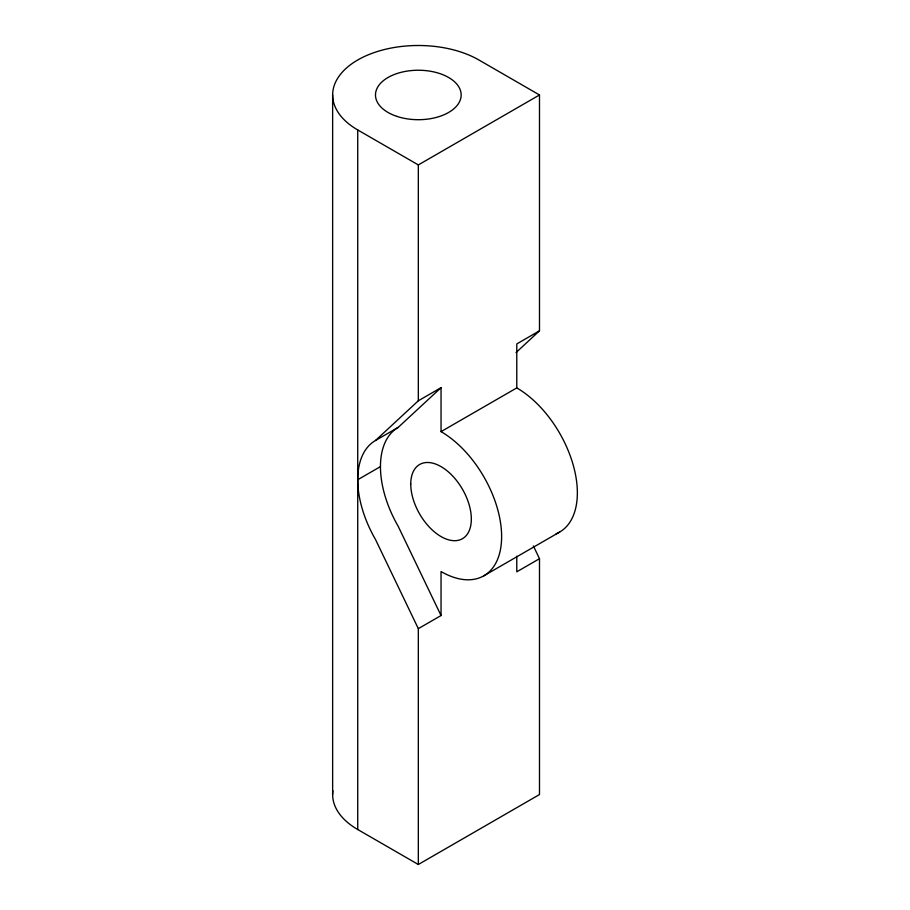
<?xml version="1.0" encoding="UTF-8"?>
<svg xmlns="http://www.w3.org/2000/svg" width="910" height="910" viewBox="0 0 910 910"><rect width="100%" height="100%" fill="white"/><g stroke="black" fill="none" stroke-linecap="round" stroke-linejoin="round"><path stroke-width="1.36" d="M418.327 628.651L375.477 539.448A85.676 49.47 60 0 1 375.477 440.508L418.327 400.775L441.043 387.66L441.043 431.636A85.676 49.47 60 0 1 501.626 536.57A85.676 49.47 60 0 1 441.043 571.548L441.043 615.535L418.327 628.651L418.327 864.5L357.732 829.522A85.676 49.47 0 0 1 332.901 790.676M375.477 440.508L398.205 427.393L441.043 387.66M516.027 352.579L539.493 330.819L539.493 94.97L478.91 59.992A85.676 49.47 0 0 0 357.732 59.992A85.676 49.47 0 0 0 357.732 129.948L357.732 829.522M357.732 129.948L418.327 164.926L539.493 94.97M539.493 330.819L516.778 343.935L516.778 387.91A85.676 49.47 60 0 1 573.607 466.466A85.676 49.47 60 0 1 556.135 533.783M357.732 479.729L380.46 466.614M441.043 431.636L516.778 387.91M483.881 575.791L559.616 532.077M533.374 545.943L539.493 558.695L516.778 571.81L516.778 556.203M418.327 864.5L539.493 794.544L539.493 558.695M441.043 615.535L398.205 526.333A85.676 49.47 60 0 1 398.205 427.393M418.327 164.926L418.327 400.775M332.639 94.97L332.639 794.544M396.908 116.389A42.838 24.729 0 0 0 461.165 94.97A42.838 24.729 0 0 0 396.908 73.551A42.838 24.729 0 0 0 396.908 116.389M410.751 484.109A42.838 24.729 60 0 0 456.183 540.631A42.838 24.729 60 0 0 456.183 480.048A42.838 24.729 60 0 0 410.751 484.109"/></g></svg>
